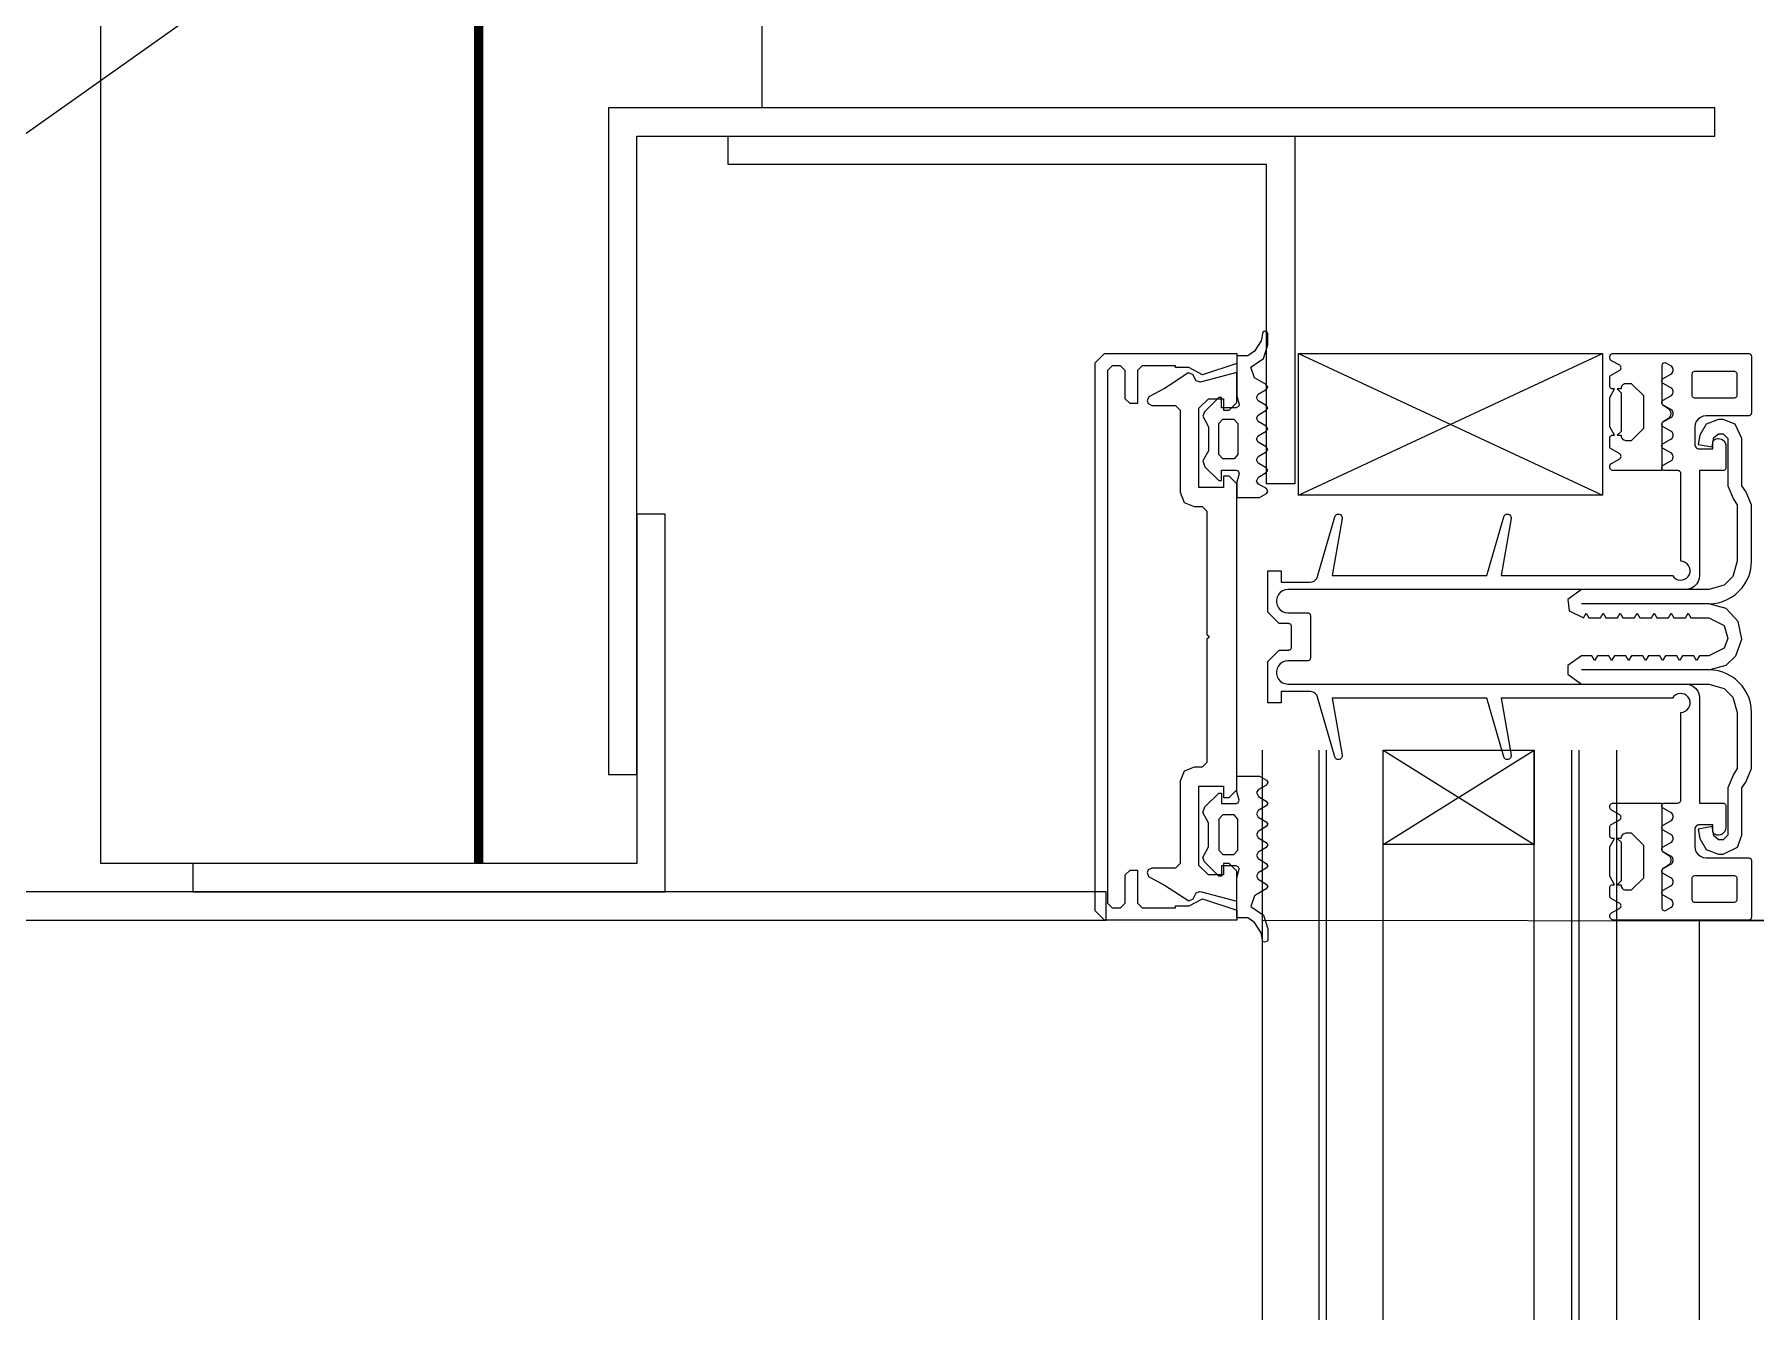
# Model space of a CAD drawing. Extents: x -2749 to 23780, y -1311 to 8245.
# Drawn here: x 7091.8 to 7110.02, y 857.23 to 870.75 of the extents above; entities that cross this region are included whole.
import ezdxf

# ---------------------------------------------------------------- set-up
doc = ezdxf.new("R2010")
doc.units = 0
doc.header["$MEASUREMENT"] = 0
doc.linetypes.add('DOT2', pattern=[0.125, 0, -0.125])
doc.linetypes.add('HIDDEN', pattern=[0.375, 0.25, -0.125])
doc.layers.get('0').update_dxf_attribs({"color": 9, "lineweight": 9})
for name, color, linetype, lineweight in [('06C', 9, 'Continuous', 9), ('06D', 9, 'Continuous', 9), ('10', 9, 'Continuous', 9), ('15', 9, 'Continuous', 9), ('20', 9, 'DOT2', 9), ('40', 9, 'Continuous', 9), ('40B', 9, 'Continuous', 9)]:
    doc.layers.add(name, color=color, linetype=linetype, lineweight=lineweight)

# ---------------------------------------------------------------- blocks, each defined once
blk = doc.blocks.new('p-profil_bitis')
for p, q in [((-1.5, 2.155), (-3, 5.374)), ((-3, 2.155), (-1.5, 5.374)), ((1.2, 3.05), (2.2, 4.65)), ((2.2, 3.05), (1.2, 4.65))]:
    blk.add_line(p, q)
for points in [[(-2.898, 6.02), (-2.891, 6.01), (-2.885, 6.005), (-2.877, 6.001), (-2.87, 6), (-2.479, 6), (-2.471, 6.001), (-2.464, 6.004), (-2.457, 6.009), (-2.452, 6.016), (-2.426, 6.062), (-2.414, 6.076), (-2.4, 6.087), (-2.383, 6.094), (-2.365, 6.097), (-2.347, 6.094), (-2.33, 6.087), (-2.316, 6.076), (-2.304, 6.062), (-2.277, 6.015), (-2.272, 6.008), (-2.266, 6.004), (-2.259, 6.001), (-2.251, 6), (-1.76, 6), (-1.76, 5.491), (-1.761, 5.48), (-1.765, 5.47), (-1.772, 5.462), (-1.78, 5.455), (-1.79, 5.451), (-1.801, 5.45), (-1.812, 5.451), (-1.821, 5.455), (-1.83, 5.462), (-1.836, 5.47), (-1.885, 5.555), (-1.89, 5.561), (-1.896, 5.566), (-1.903, 5.569), (-1.911, 5.57), (-1.919, 5.569), (-1.926, 5.566), (-1.932, 5.561), (-1.937, 5.555), (-1.989, 5.465), (-1.993, 5.46), (-1.998, 5.455), (-2.003, 5.452), (-2.009, 5.45), (-2.015, 5.45), (-2.105, 5.45), (-2.112, 5.45), (-2.118, 5.453), (-2.124, 5.456), (-2.128, 5.461), (-2.132, 5.467), (-2.134, 5.473), (-2.135, 5.48), (-2.135, 5.5), (-2.225, 5.45), (-2.535, 5.45), (-2.625, 5.5), (-2.625, 5.48), (-2.626, 5.472), (-2.629, 5.465), (-2.634, 5.458), (-2.64, 5.454), (-2.647, 5.451), (-2.655, 5.45), (-2.745, 5.45), (-2.751, 5.45), (-2.757, 5.452), (-2.762, 5.455), (-2.767, 5.46), (-2.771, 5.465), (-2.823, 5.555), (-2.828, 5.561), (-2.834, 5.566), (-2.841, 5.569), (-2.849, 5.57), (-2.857, 5.569), (-2.864, 5.566), (-2.87, 5.561), (-2.875, 5.555), (-2.924, 5.47), (-2.93, 5.462), (-2.939, 5.455), (-2.948, 5.451), (-2.959, 5.45), (-2.97, 5.451), (-2.98, 5.455), (-2.988, 5.462), (-2.995, 5.47), (-2.999, 5.48), (-3, 5.491), (-3, 6.92), (-2.999, 6.927), (-2.996, 6.935), (-2.991, 6.941), (-2.985, 6.946), (-2.978, 6.949), (-2.97, 6.95), (-2.37, 6.95), (-2.362, 6.949), (-2.355, 6.946), (-2.349, 6.941), (-2.344, 6.935), (-2.341, 6.927), (-2.34, 6.92), (-2.34, 6.47), (-2.336, 6.439), (-2.324, 6.41), (-2.305, 6.385), (-2.28, 6.366), (-2.251, 6.354), (-2.22, 6.35), (-2.04, 6.35), (-2.029, 6.351), (-2.018, 6.355), (-2.009, 6.361), (-2.001, 6.368), (-1.995, 6.378), (-1.991, 6.389), (-1.99, 6.4), (-1.99, 6.54), (-2.05, 6.54), (-2.063, 6.541), (-2.075, 6.546), (-2.085, 6.554), (-2.093, 6.565), (-2.098, 6.577), (-2.1, 6.59), (-2.1, 6.6), (-2.098, 6.617), (-2.092, 6.634), (-2.083, 6.65), (-2.07, 6.662), (-2.055, 6.672), (-2.038, 6.678), (-2.02, 6.68), (-1.79, 6.68), (-1.782, 6.679), (-1.775, 6.676), (-1.769, 6.671), (-1.764, 6.665), (-1.761, 6.657), (-1.76, 6.65), (-1.76, 6.402), (-0.65, 6.402), (-0.617, 6.398), (-0.585, 6.387), (-0.556, 6.369), (-0.533, 6.345), (-0.515, 6.317), (-0.504, 6.285), (-0.5, 6.252), (-0.5, 2.042), (-0.497, 2.013), (-0.486, 1.985), (-0.469, 1.961), (-0.447, 1.941), (-0.421, 1.928), (-0.392, 1.921), (-0.363, 1.921), (-0.334, 1.928), (-0.308, 1.941), (-0.286, 1.961), (-0.269, 1.985), (-0.259, 2.013), (-0.255, 2.042), (-0.255, 2.25), (-0.254, 2.257), (-0.251, 2.265), (-0.246, 2.271), (-0.24, 2.276), (-0.233, 2.279), (-0.225, 2.28), (0.225, 2.28), (0.233, 2.279), (0.24, 2.276), (0.246, 2.271), (0.251, 2.265), (0.254, 2.257), (0.255, 2.25), (0.255, 2.042), (0.259, 2.013), (0.269, 1.985), (0.286, 1.961), (0.308, 1.941), (0.334, 1.928), (0.363, 1.921), (0.392, 1.921), (0.421, 1.928), (0.447, 1.941), (0.469, 1.961), (0.486, 1.985), (0.496, 2.013), (0.5, 2.042), (0.5, 6.252), (0.505, 6.29), (0.52, 6.327), (0.544, 6.358), (0.575, 6.382), (0.611, 6.396), (0.65, 6.402), (1.76, 6.402), (1.76, 6.65), (1.761, 6.656), (1.763, 6.663), (1.767, 6.668), (1.771, 6.673), (1.777, 6.677), (1.783, 6.679), (1.79, 6.68), (2.02, 6.68), (2.041, 6.677), (2.06, 6.669), (2.077, 6.656), (2.089, 6.64), (2.097, 6.62), (2.1, 6.6), (2.1, 6.59), (2.099, 6.579), (2.095, 6.568), (2.089, 6.558), (2.081, 6.551), (2.072, 6.545), (2.061, 6.541), (2.05, 6.54), (1.99, 6.54), (1.99, 6.4), (1.991, 6.389), (1.995, 6.378), (2.001, 6.368), (2.009, 6.361), (2.018, 6.355), (2.029, 6.351), (2.04, 6.35), (2.22, 6.35), (2.251, 6.354), (2.28, 6.366), (2.305, 6.385), (2.324, 6.41), (2.336, 6.439), (2.34, 6.47), (2.34, 6.92), (2.341, 6.927), (2.344, 6.935), (2.349, 6.941), (2.355, 6.946), (2.362, 6.949), (2.37, 6.95), (2.97, 6.95), (2.977, 6.949), (2.983, 6.947), (2.989, 6.943), (2.993, 6.938), (2.997, 6.933), (2.999, 6.926), (3, 6.92), (3, 5.491), (2.999, 5.481), (2.995, 5.472), (2.99, 5.464), (2.983, 5.457), (2.974, 5.453), (2.965, 5.45), (2.955, 5.45), (2.946, 5.452), (2.937, 5.456), (2.929, 5.462), (2.924, 5.47), (2.875, 5.555), (2.87, 5.561), (2.864, 5.566), (2.857, 5.569), (2.849, 5.57), (2.841, 5.569), (2.834, 5.566), (2.828, 5.561), (2.823, 5.555), (2.771, 5.465), (2.767, 5.46), (2.762, 5.455), (2.757, 5.452), (2.751, 5.45), (2.745, 5.45), (2.655, 5.45), (2.647, 5.451), (2.64, 5.454), (2.634, 5.458), (2.629, 5.465), (2.626, 5.472), (2.625, 5.48), (2.625, 5.5), (2.535, 5.45), (2.225, 5.45), (2.135, 5.5), (2.135, 5.48), (2.134, 5.473), (2.132, 5.467), (2.128, 5.461), (2.124, 5.456), (2.118, 5.453), (2.112, 5.45), (2.105, 5.45), (2.015, 5.45), (2.007, 5.451), (2, 5.454), (1.994, 5.458), (1.989, 5.465), (1.937, 5.555), (1.932, 5.561), (1.926, 5.566), (1.919, 5.569), (1.911, 5.57), (1.903, 5.569), (1.896, 5.566), (1.89, 5.561), (1.885, 5.555), (1.836, 5.47), (1.83, 5.462), (1.821, 5.455), (1.812, 5.451), (1.801, 5.45), (1.79, 5.451), (1.78, 5.455), (1.772, 5.462), (1.765, 5.47), (1.761, 5.48), (1.76, 5.491), (1.76, 6), (2.251, 6), (2.257, 6), (2.263, 6.002), (2.269, 6.005), (2.273, 6.01), (2.277, 6.015), (2.304, 6.062), (2.314, 6.075), (2.327, 6.085), (2.341, 6.093), (2.357, 6.096), (2.373, 6.096), (2.389, 6.093), (2.403, 6.085), (2.416, 6.075), (2.426, 6.062), (2.452, 6.016), (2.457, 6.009), (2.464, 6.004), (2.471, 6.001), (2.479, 6), (2.87, 6), (2.877, 6.001), (2.885, 6.005), (2.891, 6.01), (2.896, 6.017), (2.899, 6.024), (2.9, 6.032), (2.899, 6.04), (2.896, 6.048), (2.868, 6.097), (2.861, 6.106), (2.852, 6.114), (2.842, 6.119), (2.831, 6.121), (2.819, 6.121), (2.808, 6.119), (2.798, 6.114), (2.789, 6.106), (2.782, 6.097), (2.736, 6.017), (2.731, 6.01), (2.725, 6.006), (2.718, 6.003), (2.71, 6.002), (2.702, 6.003), (2.695, 6.006), (2.689, 6.01), (2.684, 6.017), (2.638, 6.097), (2.631, 6.106), (2.622, 6.114), (2.612, 6.119), (2.601, 6.121), (2.589, 6.121), (2.578, 6.119), (2.568, 6.114), (2.559, 6.106), (2.552, 6.097), (2.506, 6.017), (2.502, 6.011), (2.496, 6.007), (2.49, 6.003), (2.483, 6.002), (2.477, 6.002), (2.47, 6.003), (2.464, 6.007), (2.458, 6.011), (2.454, 6.017), (2.408, 6.097), (2.401, 6.106), (2.392, 6.114), (2.382, 6.119), (2.371, 6.121), (2.359, 6.121), (2.348, 6.119), (2.338, 6.114), (2.329, 6.106), (2.322, 6.097), (2.276, 6.017), (2.271, 6.01), (2.265, 6.006), (2.258, 6.003), (2.25, 6.002), (2.242, 6.003), (2.235, 6.006), (2.229, 6.01), (2.224, 6.017), (2.178, 6.097), (2.171, 6.106), (2.162, 6.114), (2.152, 6.119), (2.141, 6.121), (2.129, 6.121), (2.118, 6.119), (2.108, 6.114), (2.099, 6.106), (2.092, 6.097), (2.046, 6.017), (2.041, 6.01), (2.035, 6.006), (2.028, 6.003), (2.02, 6.002), (2.012, 6.003), (2.005, 6.006), (1.999, 6.01), (1.994, 6.017), (1.948, 6.097), (1.941, 6.106), (1.932, 6.114), (1.922, 6.119), (1.911, 6.121), (1.899, 6.121), (1.888, 6.119), (1.878, 6.114), (1.869, 6.106), (1.862, 6.097), (1.816, 6.017), (1.811, 6.01), (1.805, 6.006), (1.798, 6.003), (1.79, 6.002), (1.782, 6.003), (1.775, 6.006), (1.769, 6.01), (1.764, 6.017), (1.761, 6.024), (1.76, 6.032), (1.76, 6.172), (1.759, 6.179), (1.756, 6.187), (1.751, 6.193), (1.745, 6.198), (1.738, 6.201), (1.73, 6.202), (0.8, 6.202), (0.797, 6.226), (0.788, 6.249), (0.774, 6.269), (0.755, 6.285), (0.733, 6.296), (0.709, 6.301), (0.685, 6.3), (0.661, 6.294), (0.64, 6.281), (0.622, 6.264), (0.609, 6.243), (0.602, 6.22), (0.6, 6.195), (0.605, 6.171), (0.615, 6.149), (0.63, 6.13), (0.65, 6.115), (0.65, 4.3), (1.253, 4.406), (1.263, 4.406), (1.273, 4.404), (1.282, 4.4), (1.29, 4.393), (1.295, 4.385), (1.299, 4.375), (1.3, 4.365), (1.298, 4.355), (1.294, 4.346), (1.288, 4.338), (1.28, 4.331), (1.271, 4.327), (0.65, 4.15), (0.65, 2.51), (1.253, 2.616), (1.263, 2.616), (1.273, 2.614), (1.282, 2.61), (1.29, 2.603), (1.295, 2.595), (1.299, 2.585), (1.3, 2.575), (1.298, 2.565), (1.294, 2.556), (1.288, 2.548), (1.28, 2.541), (1.271, 2.537), (0.638, 2.356), (0.619, 2.348), (0.603, 2.335), (0.59, 2.318), (0.582, 2.299), (0.58, 2.278), (0.58, 1.97), (0.7, 1.97), (0.7, 1.83), (0.26, 1.83), (0.14, 1.95), (0.14, 2.05), (0.139, 2.056), (0.137, 2.063), (0.133, 2.068), (0.129, 2.073), (0.123, 2.077), (0.117, 2.079), (0.11, 2.08), (-0.11, 2.08), (-0.117, 2.079), (-0.123, 2.077), (-0.129, 2.073), (-0.133, 2.068), (-0.137, 2.063), (-0.139, 2.056), (-0.14, 2.05), (-0.14, 1.95), (-0.26, 1.83), (-0.7, 1.83), (-0.7, 1.97), (-0.58, 1.97), (-0.58, 2.279), (-0.583, 2.299), (-0.59, 2.319), (-0.603, 2.335), (-0.619, 2.348), (-0.638, 2.356), (-1.271, 2.537), (-1.28, 2.541), (-1.288, 2.548), (-1.294, 2.556), (-1.298, 2.565), (-1.3, 2.575), (-1.299, 2.585), (-1.295, 2.595), (-1.29, 2.603), (-1.282, 2.61), (-1.273, 2.614), (-1.263, 2.616), (-1.253, 2.616), (-0.65, 2.51), (-0.65, 4.15), (-1.271, 4.327), (-1.28, 4.331), (-1.288, 4.338), (-1.294, 4.346), (-1.298, 4.355), (-1.3, 4.365), (-1.299, 4.375), (-1.295, 4.385), (-1.29, 4.393), (-1.282, 4.4), (-1.273, 4.404), (-1.263, 4.406), (-1.253, 4.406), (-0.65, 4.3), (-0.65, 6.115), (-0.63, 6.13), (-0.615, 6.149), (-0.605, 6.171), (-0.6, 6.195), (-0.602, 6.22), (-0.609, 6.243), (-0.622, 6.264), (-0.64, 6.281), (-0.661, 6.294), (-0.685, 6.3), (-0.709, 6.301), (-0.733, 6.296), (-0.755, 6.285), (-0.774, 6.269), (-0.788, 6.249), (-0.797, 6.226), (-0.8, 6.202), (-1.73, 6.202), (-1.738, 6.201), (-1.745, 6.198), (-1.751, 6.193), (-1.756, 6.187), (-1.759, 6.179), (-1.76, 6.172), (-1.76, 6.032), (-1.761, 6.024), (-1.764, 6.017), (-1.769, 6.01), (-1.775, 6.006), (-1.782, 6.003), (-1.79, 6.002), (-1.798, 6.003), (-1.805, 6.006), (-1.811, 6.01), (-1.816, 6.017), (-1.862, 6.097), (-1.869, 6.106), (-1.878, 6.114), (-1.888, 6.119), (-1.899, 6.121), (-1.911, 6.121), (-1.922, 6.119), (-1.932, 6.114), (-1.941, 6.106), (-1.948, 6.097), (-1.994, 6.017), (-1.999, 6.01), (-2.005, 6.006), (-2.012, 6.003), (-2.02, 6.002), (-2.028, 6.003), (-2.035, 6.006), (-2.041, 6.01), (-2.046, 6.017), (-2.092, 6.097), (-2.099, 6.106), (-2.108, 6.114), (-2.118, 6.119), (-2.129, 6.121), (-2.141, 6.121), (-2.152, 6.119), (-2.162, 6.114), (-2.171, 6.106), (-2.178, 6.097), (-2.224, 6.017), (-2.229, 6.01), (-2.235, 6.006), (-2.242, 6.003), (-2.25, 6.002), (-2.258, 6.003), (-2.265, 6.006), (-2.271, 6.01), (-2.276, 6.017), (-2.322, 6.097), (-2.329, 6.106), (-2.338, 6.114), (-2.348, 6.119), (-2.359, 6.121), (-2.371, 6.121), (-2.382, 6.119), (-2.392, 6.114), (-2.401, 6.106), (-2.408, 6.097), (-2.454, 6.017), (-2.458, 6.011), (-2.464, 6.007), (-2.47, 6.003), (-2.477, 6.002), (-2.483, 6.002), (-2.49, 6.003), (-2.496, 6.007), (-2.502, 6.011), (-2.506, 6.017), (-2.552, 6.097), (-2.559, 6.106), (-2.568, 6.114), (-2.578, 6.119), (-2.589, 6.121), (-2.601, 6.121), (-2.612, 6.119), (-2.622, 6.114), (-2.631, 6.106), (-2.638, 6.097), (-2.684, 6.017), (-2.689, 6.01), (-2.695, 6.006), (-2.702, 6.003), (-2.71, 6.002), (-2.718, 6.003), (-2.725, 6.006), (-2.731, 6.01), (-2.736, 6.017), (-2.782, 6.097), (-2.789, 6.106), (-2.798, 6.114), (-2.808, 6.119), (-2.819, 6.121), (-2.831, 6.121), (-2.842, 6.119), (-2.852, 6.114), (-2.861, 6.106), (-2.868, 6.097), (-2.896, 6.048), (-2.899, 6.04), (-2.9, 6.032)], [(-2.81, 6.344), (-2.806, 6.335), (-2.801, 6.328), (-2.795, 6.324), (-2.788, 6.321), (-2.78, 6.32), (-2.56, 6.32), (-2.553, 6.32), (-2.547, 6.323), (-2.541, 6.326), (-2.537, 6.331), (-2.533, 6.337), (-2.531, 6.343), (-2.53, 6.35), (-2.53, 6.77), (-2.531, 6.776), (-2.533, 6.783), (-2.537, 6.788), (-2.541, 6.793), (-2.547, 6.797), (-2.553, 6.799), (-2.56, 6.8), (-2.78, 6.8), (-2.787, 6.799), (-2.793, 6.797), (-2.799, 6.793), (-2.803, 6.788), (-2.807, 6.783), (-2.81, 6.774)], [(2.53, 6.345), (2.533, 6.337), (2.537, 6.331), (2.541, 6.326), (2.547, 6.323), (2.553, 6.32), (2.56, 6.32), (2.78, 6.32), (2.788, 6.321), (2.795, 6.324), (2.801, 6.328), (2.806, 6.335), (2.809, 6.342), (2.81, 6.35), (2.81, 6.77), (2.809, 6.776), (2.807, 6.783), (2.803, 6.788), (2.799, 6.793), (2.793, 6.797), (2.787, 6.799), (2.78, 6.8), (2.56, 6.8), (2.553, 6.799), (2.547, 6.797), (2.541, 6.793), (2.537, 6.788), (2.533, 6.783), (2.53, 6.774)], [(-2.678, 5.607), (-2.673, 5.595), (-2.665, 5.584), (-2.655, 5.576), (-2.643, 5.571), (-2.63, 5.57), (-2.625, 5.57), (-2.625, 5.53), (-2.585, 5.57), (-2.175, 5.57), (-2.135, 5.53), (-2.135, 5.57), (-2.13, 5.57), (-2.119, 5.571), (-2.108, 5.575), (-2.099, 5.581), (-2.091, 5.588), (-2.085, 5.598), (-2.081, 5.609), (-2.08, 5.62), (-2.08, 5.68), (-2.209, 5.81), (-2.551, 5.81), (-2.68, 5.68), (-2.68, 5.62)], [(2.135, 5.569), (2.135, 5.53), (2.175, 5.57), (2.585, 5.57), (2.625, 5.53), (2.625, 5.57), (2.63, 5.57), (2.641, 5.571), (2.652, 5.575), (2.661, 5.581), (2.669, 5.588), (2.675, 5.598), (2.679, 5.609), (2.68, 5.62), (2.68, 5.68), (2.551, 5.81), (2.209, 5.81), (2.08, 5.68), (2.08, 5.62), (2.081, 5.609), (2.085, 5.598), (2.091, 5.588), (2.099, 5.581), (2.108, 5.575), (2.119, 5.571)], [(-3, 5.374), (-1.5, 5.374), (-1.5, 2.155), (-3, 2.155)], [(1.2, 3.05), (1.2, 4.65), (2.2, 4.65), (2.2, 3.05)], [(2.85, 0.85), (2.85, 0.997), (2.774, 1.136), (2.893, 1.5), (3, 1.5), (3, 0.1), (2.9, 0), (-2.9, 0), (-3, 0.1), (-3, 1.5), (-2.893, 1.5), (-2.774, 1.136), (-2.85, 0.994), (-2.85, 0.85), (-2.87, 0.85), (-2.87, 0.5), (-2.82, 0.45), (-2.47, 0.45), (-2.47, 0.37), (-2.52, 0.32), (-2.82, 0.32), (-2.87, 0.27), (-2.87, 0.18), (-2.82, 0.13), (2.82, 0.13), (2.87, 0.18), (2.87, 0.27), (2.82, 0.32), (2.52, 0.32), (2.47, 0.37), (2.47, 0.45), (2.82, 0.45), (2.87, 0.5), (2.87, 0.85)], [(-2.797, 0.986), (-2.687, 0.822), (-2.631, 0.735), (-2.54, 0.569), (-2.5, 0.55), (-2.469, 0.561), (-2.45, 0.601), (-2.45, 0.85), (-2.4, 0.9), (-1.53, 0.9), (-1.424, 0.944), (-1.38, 1.05), (-1.38, 1.135), (-1.33, 1.185), (-0.025, 1.185), (-0.007, 1.204), (0.007, 1.204), (0.025, 1.185), (1.33, 1.185), (1.38, 1.135), (1.38, 1.05), (1.424, 0.944), (1.53, 0.9), (2.4, 0.9), (2.45, 0.85), (2.45, 0.601), (2.467, 0.562), (2.497, 0.55), (2.537, 0.566), (2.63, 0.734), (2.797, 0.994), (2.775, 1.038), (2.712, 1.071), (2.697, 1.109), (2.699, 1.126), (2.8, 1.5), (2.48, 1.5), (2.4, 1.42), (2.4, 1.36), (2.52, 1.36), (2.52, 1.2), (2.42, 1.1), (1.58, 1.1), (1.58, 1.36), (1.7, 1.36), (1.7, 1.42), (1.62, 1.5), (-1.62, 1.5), (-1.7, 1.42), (-1.7, 1.36), (-1.58, 1.36), (-1.58, 1.1), (-2.42, 1.1), (-2.52, 1.2), (-2.52, 1.36), (-2.4, 1.36), (-2.4, 1.42), (-2.48, 1.5), (-2.8, 1.5), (-2.7, 1.126), (-2.698, 1.111), (-2.711, 1.072), (-2.779, 1.035)]]:
    blk.add_lwpolyline(points, close=True)
for points in [[(0.35, 6.5), (0.299, 6.682), (0.202, 6.786), (0.024, 6.849), (-0.161, 6.811), (-0.299, 6.682), (-0.35, 6.5), (-0.353, 6.55), (-0.361, 6.6), (-0.375, 6.649), (-0.395, 6.695), (-0.419, 6.739), (-0.448, 6.781), (-0.482, 6.818), (-0.519, 6.852), (-0.561, 6.881), (-0.605, 6.905), (-0.651, 6.925), (-0.7, 6.939), (-0.75, 6.947), (-0.8, 6.95), (-1.396, 6.95), (-1.538, 6.891), (-1.6, 6.85), (-2.1, 6.85), (-2.253, 6.779), (-2.3, 6.65), (-2.3, 6.6), (-2.253, 6.471), (-2.135, 6.403), (-2.036, 6.386), (-2.01, 6.533), (-2.109, 6.551), (-2.15, 6.6), (-2.15, 6.65), (-2.1, 6.7), (-1.6, 6.7), (-1.459, 6.759), (-1.396, 6.8), (-0.8, 6.8), (-0.638, 6.752), (-0.548, 6.662), (-0.5, 6.5), (-0.5, 5.15), (-0.396, 5.007), (-0.275, 5.02), (-0.2, 5.171), (-0.25, 5.2), (-0.2, 5.229), (-0.2, 5.351), (-0.25, 5.38), (-0.2, 5.409), (-0.2, 5.531), (-0.25, 5.56), (-0.2, 5.589), (-0.2, 5.711), (-0.25, 5.74), (-0.2, 5.769), (-0.2, 5.891), (-0.25, 5.92), (-0.2, 5.949), (-0.2, 6.071), (-0.25, 6.1), (-0.2, 6.129), (-0.2, 6.251), (-0.25, 6.28), (-0.2, 6.309), (-0.2, 6.5), (-0.121, 6.66), (0.018, 6.699), (0.121, 6.66), (0.2, 6.5), (0.2, 6.399), (0.25, 6.37), (0.2, 6.341), (0.2, 6.219), (0.25, 6.19), (0.2, 6.161), (0.2, 6.039), (0.25, 6.01), (0.2, 5.981), (0.2, 5.859), (0.25, 5.83), (0.2, 5.801), (0.2, 5.679), (0.25, 5.65), (0.2, 5.621), (0.2, 5.499), (0.25, 5.47), (0.2, 5.441), (0.2, 5.319), (0.25, 5.29), (0.2, 5.261), (0.2, 5.15), (0.304, 5.007), (0.396, 5.007), (0.5, 5.15), (0.5, 6.5), (0.548, 6.662), (0.638, 6.752), (0.8, 6.8), (1.396, 6.8), (1.459, 6.759), (1.6, 6.7), (2.1, 6.7), (2.15, 6.65), (2.15, 6.6), (2.109, 6.551), (2.01, 6.533), (2.036, 6.386), (2.135, 6.403), (2.253, 6.471), (2.3, 6.6), (2.3, 6.65), (2.229, 6.803), (2.1, 6.85), (1.6, 6.85), (1.538, 6.891), (1.396, 6.95), (0.8, 6.95), (0.75, 6.947), (0.7, 6.939), (0.651, 6.925), (0.605, 6.905), (0.561, 6.881), (0.519, 6.852), (0.482, 6.818), (0.448, 6.781), (0.419, 6.739), (0.395, 6.695), (0.375, 6.649), (0.361, 6.6), (0.353, 6.55), (0.35, 6.5), (0.35, 5.15)], [(-0.35, 6.5), (-0.35, 5.15)]]:
    blk.add_lwpolyline(points)
for points in [[(-1.765, 1.34, -10), (-1.765, 1.495, -10), (-1.757, 1.515, -10), (-1.731, 1.524, -10), (-1.637, 1.5, -10), (-1.475, 1.5, -10), (-1.475, 1.74, -10), (-1.518, 1.814, -10), (-1.539, 1.829, -10), (-1.57, 1.814, -10), (-1.618, 1.731, -10), (-1.647, 1.709, -10), (-1.691, 1.731, -10), (-1.739, 1.813, -10), (-1.765, 1.828, -10), (-1.79, 1.813, -10), (-1.84, 1.727, -10), (-1.875, 1.709, -10), (-1.909, 1.727, -10), (-1.959, 1.813, -10), (-1.985, 1.828, -10), (-2.01, 1.813, -10), (-2.06, 1.728, -10), (-2.094, 1.71, -10), (-2.129, 1.727, -10), (-2.179, 1.813, -10), (-2.201, 1.828, -10), (-2.23, 1.813, -10), (-2.28, 1.728, -10), (-2.314, 1.71, -10), (-2.348, 1.728, -10), (-2.399, 1.813, -10), (-2.424, 1.828, -10), (-2.45, 1.813, -10), (-2.5, 1.728, -10), (-2.534, 1.71, -10), (-2.568, 1.728, -10), (-2.619, 1.813, -10), (-2.644, 1.828, -10), (-2.67, 1.813, -10), (-2.741, 1.689, -10), (-2.856, 1.65, -10), (-2.948, 1.782, -10), (-3.091, 1.829, -10), (-3.209, 1.829, -10), (-3.226, 1.821, -10), (-3.235, 1.794, -10), (-3.225, 1.777, -10), (-3.135, 1.757, -10), (-3.024, 1.687, -10), (-2.975, 1.619, -10), (-2.975, 1.5, -10), (-2.553, 1.5, -10), (-2.459, 1.524, -10), (-2.452, 1.525, -10), (-2.438, 1.52, -10), (-2.425, 1.495, -10), (-2.425, 1.34, -10), (-2.535, 1.34, -10), (-2.535, 1.31, -10), (-2.383, 1.158, -10), (-2.337, 1.14, -10), (-2.223, 1.2, -10), (-1.968, 1.2, -10), (-1.862, 1.14, -10), (-1.801, 1.163, -10), (-1.655, 1.31, -10), (-1.655, 1.34, -10), (-1.765, 1.34, -10)], [(1.765, 1.34, -10), (1.765, 1.495, -10), (1.757, 1.515, -10), (1.731, 1.524, -10), (1.637, 1.5, -10), (1.475, 1.5, -10), (1.475, 1.74, -10), (1.518, 1.814, -10), (1.539, 1.829, -10), (1.57, 1.814, -10), (1.618, 1.731, -10), (1.647, 1.709, -10), (1.691, 1.731, -10), (1.739, 1.813, -10), (1.765, 1.828, -10), (1.79, 1.813, -10), (1.84, 1.727, -10), (1.875, 1.709, -10), (1.909, 1.727, -10), (1.959, 1.813, -10), (1.985, 1.828, -10), (2.01, 1.813, -10), (2.06, 1.728, -10), (2.094, 1.71, -10), (2.129, 1.727, -10), (2.179, 1.813, -10), (2.201, 1.828, -10), (2.23, 1.813, -10), (2.28, 1.728, -10), (2.314, 1.71, -10), (2.348, 1.728, -10), (2.399, 1.813, -10), (2.424, 1.828, -10), (2.45, 1.813, -10), (2.5, 1.728, -10), (2.534, 1.71, -10), (2.568, 1.728, -10), (2.619, 1.813, -10), (2.644, 1.828, -10), (2.67, 1.813, -10), (2.741, 1.689, -10), (2.856, 1.65, -10), (2.948, 1.782, -10), (3.091, 1.829, -10), (3.209, 1.829, -10), (3.226, 1.821, -10), (3.235, 1.794, -10), (3.225, 1.777, -10), (3.135, 1.757, -10), (3.024, 1.687, -10), (2.975, 1.619, -10), (2.975, 1.5, -10), (2.553, 1.5, -10), (2.459, 1.524, -10), (2.452, 1.525, -10), (2.438, 1.52, -10), (2.425, 1.495, -10), (2.425, 1.34, -10), (2.535, 1.34, -10), (2.535, 1.31, -10), (2.383, 1.158, -10), (2.337, 1.14, -10), (2.223, 1.2, -10), (1.968, 1.2, -10), (1.862, 1.14, -10), (1.801, 1.163, -10), (1.655, 1.31, -10), (1.655, 1.34, -10), (1.765, 1.34, -10)], [(-1.885, 1.352, -10), (-1.932, 1.31, -10), (-2.258, 1.31, -10), (-2.305, 1.352, -10), (-2.305, 1.468, -10), (-2.258, 1.51, -10), (-1.932, 1.51, -10), (-1.886, 1.471, -10), (-1.885, 1.46, -10), (-1.885, 1.352, -10)], [(1.885, 1.352, -10), (1.932, 1.31, -10), (2.258, 1.31, -10), (2.305, 1.352, -10), (2.305, 1.468, -10), (2.258, 1.51, -10), (1.932, 1.51, -10), (1.886, 1.471, -10), (1.885, 1.46, -10), (1.885, 1.352, -10)]]:
    blk.add_polyline3d(points)
blk = doc.blocks.new('*U512')
at = {"layer": '15'}
for p, q in [((-1.469, -18.947), (-12.176, -18.947)), ((-1.469, -19.347), (-12.176, -19.347)), ((-1.469, -19.423), (-12.176, -19.423)), ((-1.469, -19.823), (-12.176, -19.823)), ((-1.469, -21.423), (-12.176, -21.423)), ((-1.469, -22.023), (-12.176, -22.023)), ((-1.469, -22.099), (-12.176, -22.099)), ((-1.469, -22.699), (-12.176, -22.699))]:
    blk.add_line(p, q, dxfattribs=at)
blk = doc.blocks.new('1.KAT PLANI')
at = {"layer": '06D'}
for points in [[(7098.174, 861.976), (7092.5, 861.976), (7092.5, 1450)], [(7099.5, 869.976), (7099.5, 1450)]]:
    blk.add_lwpolyline(points, dxfattribs=at)
at = {"layer": '10', "const_width": 0.1}
blk.add_lwpolyline([(7096.5, 861.976), (7096.5, 1456.63)], dxfattribs=at)
at = {"layer": '10'}
for points in [[(7097.874, 862.917), (7098.174, 862.917), (7098.174, 869.676), (7109.59, 869.676), (7109.59, 869.976), (7097.874, 869.976)], [(7105.141, 865.995), (7104.841, 865.995), (7104.841, 869.376), (7099.141, 869.376), (7099.141, 869.676), (7105.141, 869.676)], [(7098.474, 861.676), (7098.474, 865.676), (7098.174, 865.676), (7098.174, 861.976), (7093.474, 861.976), (7093.474, 861.676), (7098.474, 861.676)], [(7067.2, 863.265), (7067.2, 861.376), (7103.145, 861.376), (7103.145, 861.676), (7067.5, 861.676), (7067.5, 863.265)]]:
    blk.add_lwpolyline(points, close=True, dxfattribs=at)
at = {"layer": '40'}
blk.add_lwpolyline([(7024.089, 821.213, -0.130719), (9996.866, 1970.741, -0.130719)], format="xyb", dxfattribs=at)
for points in [[(9868.106, 347), (9774.929, 347), (9765.28, 328.247), (9765.28, 326.053), (7108.553, 326.053), (7108.553, 704.149), (7109.425, 704.149, -0.030791), (7737.752, 1104.544), (7703.07, 1167.165, -0.099521), (10004.839, 1897.894), (10012.627, 1826.735, -0.029535), (10726.447, 1862.427), (10726.447, 1862.427), (10726.447, 907.255), (10705.5, 907.255), (10705.5, 825.971, 0.264688)], [(7109.425, 704.149, -0.030791), (7737.752, 1104.544), (7676.221, 1215.643, 0.027001), (7110.865, 861.368), (7109.425, 861.376)]]:
    blk.add_lwpolyline(points, format="xyb", close=True, dxfattribs=at)
at = {"layer": '40B'}
for points in [[(7107.5, 770.105, -0.130102), (10006.371, 1883.895), (9994.676, 1990.755, -0.029312), (10727.442, 2027.573), (10727.5, 916.432, 0.271408), (9762.5, 325), (7107.5, 325)], [(10004.839, 1897.894), (10012.627, 1826.735, -0.029535), (10726.447, 1862.427), (10730.199, 1862.427), (10730.199, 907.23), (10727.5, 907.23), (10727.5, 826.016), (10705.5, 825.971, 0.264688), (9868.106, 347), (9868.106, 325), (7104.801, 325), (7104.801, 861.376), (7110.865, 861.368, -0.029998), (7676.221, 1215.643), (7703.07, 1167.165, -0.099521)]]:
    blk.add_lwpolyline(points, format="xyb", close=True, dxfattribs=at)
at = {"layer": '10', "rotation": 270}
for name, p in [('p-profil_bitis', (7103.027, 864.376)), ('*U512', (7127.5, 851))]:
    blk.add_blockref(name, p, dxfattribs=at)

msp = doc.modelspace()

# ---------------------------------------------------------------- linework, layer by layer
at = {"layer": '06C'}
msp.add_lwpolyline([(7676.221, 1215.643), (7737.752, 1104.544, 0.030791), (7109.425, 704.149), (7109.425, 847.702)], format="xyb", dxfattribs=at)
at = {"layer": '20', "linetype": 'HIDDEN'}
msp.add_lwpolyline([(7109.425, 775.358, -0.029077), (7709.783, 1155.044)], format="xyb", dxfattribs=at)

# ---------------------------------------------------------------- block references
at = {"layer": '06D'}
msp.add_blockref('1.KAT PLANI', (0, 0), dxfattribs=at)

doc.saveas('drawing.dxf')
